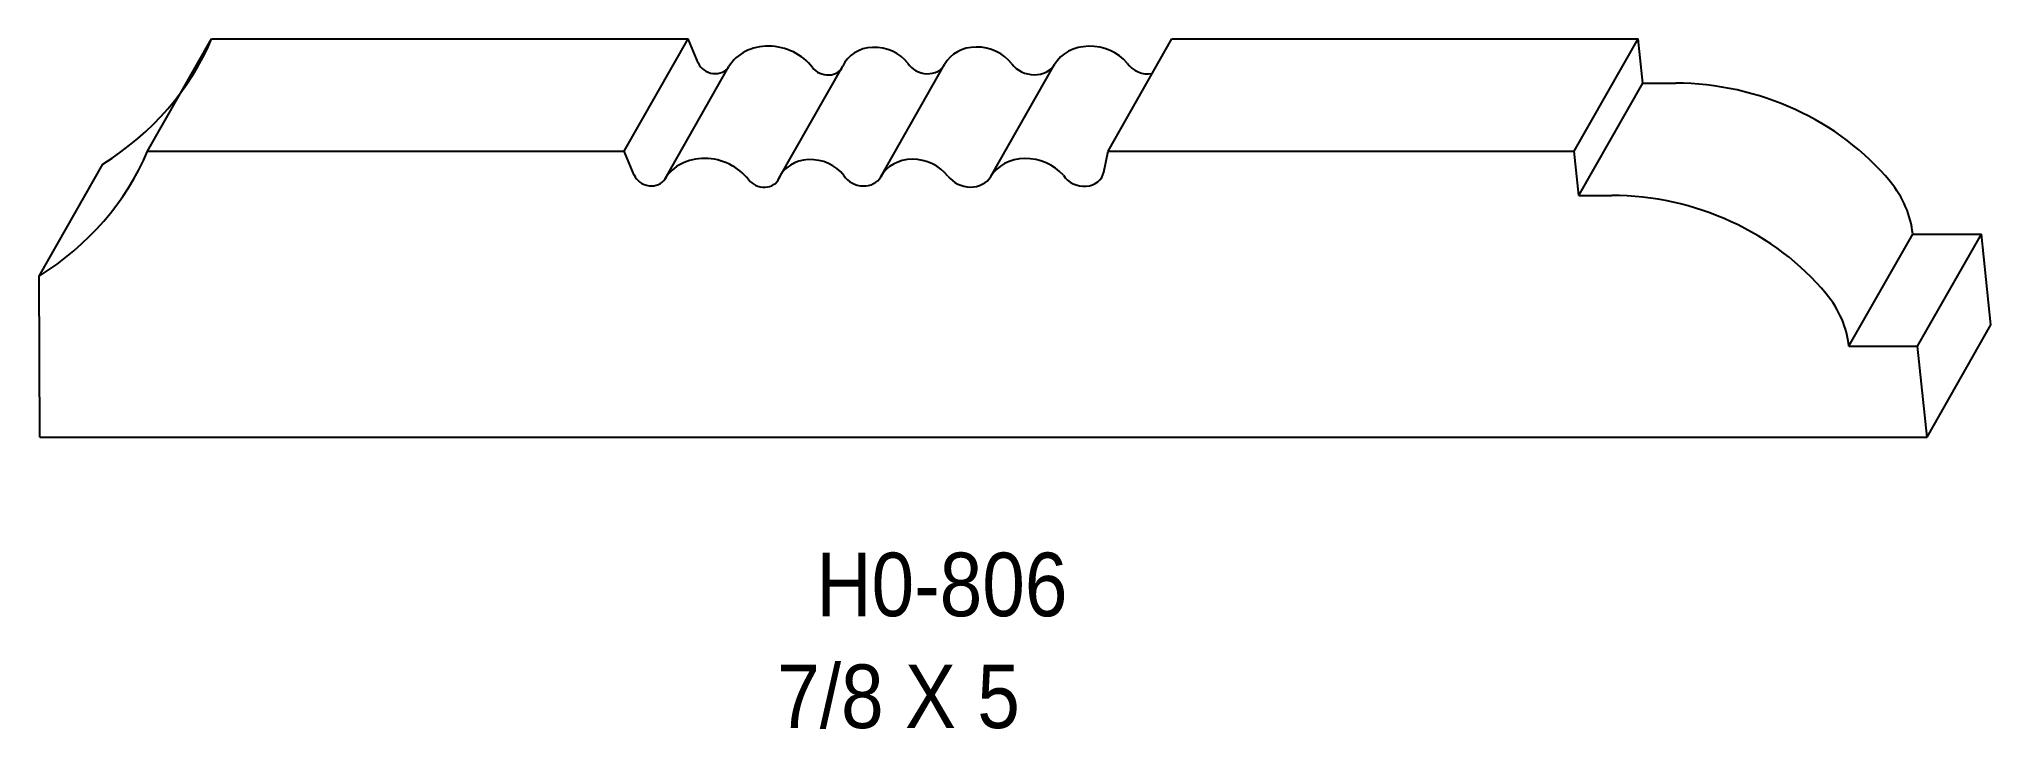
# Model space of a CAD drawing. Extents: x 56.1 to 61.31, y 143.86 to 145.71.
import ezdxf

# ---------------------------------------------------------------- set-up
doc = ezdxf.new("R2010")
doc.units = 0
doc.header["$LTSCALE"] = 5
doc.layers.add('PROFILE', color=7, linetype='CONTINUOUS')
doc.styles.add('TXT', font='TXT', dxfattribs={"height": 3.5})

msp = doc.modelspace()

# ---------------------------------------------------------------- linework, layer by layer
at = {"layer": 'PROFILE', "color": 1, "linetype": 'CONTINUOUS'}
for p, q in [((56.3888, 145.4079), (56.5595, 145.708)), ((56.5595, 145.708), (57.8324, 145.708)), ((57.6617, 145.4079), (57.8324, 145.708)), ((57.8585, 145.6445), (57.8324, 145.708)), ((58.9534, 145.4079), (59.1241, 145.708)), ((59.1241, 145.708), (60.3691, 145.708)), ((60.1984, 145.4079), (60.3691, 145.708)), ((60.3815, 145.5899), (60.3691, 145.708)), ((57.7705, 145.3343), (57.9412, 145.6344)), ((58.0747, 145.3353), (58.2454, 145.6354)), ((58.3464, 145.3399), (58.5171, 145.64)), ((58.64, 145.3401), (58.8107, 145.6402)), ((60.2108, 145.2898), (60.3815, 145.5899)), ((60.3815, 145.5899), (60.4692, 145.5899)), ((56.0988, 145.0736), (56.2695, 145.3737)), ((56.3888, 145.4079), (57.6617, 145.4079)), ((57.6878, 145.3444), (57.6617, 145.4079)), ((58.9421, 145.3521), (58.9534, 145.4079)), ((58.9534, 145.4079), (60.1984, 145.4079)), ((60.2108, 145.2898), (60.1984, 145.4079)), ((60.2108, 145.2898), (60.2985, 145.2898)), ((60.9314, 144.8866), (61.1021, 145.1867)), ((61.1021, 145.1867), (61.2857, 145.1867)), ((61.115, 144.8866), (61.2857, 145.1867)), ((61.3111, 144.9441), (61.2857, 145.1867)), ((56.1008, 144.644), (56.0988, 145.0736)), ((61.1404, 144.644), (61.3111, 144.9441)), ((60.9314, 144.8866), (61.115, 144.8866)), ((61.1404, 144.644), (61.115, 144.8866)), ((56.1008, 144.644), (61.1404, 144.644))]:
    msp.add_line(p, q, dxfattribs=at)
for centre, major_axis, start_param, end_param in [((55.6724, 146.0527), (-0.913, 0.2729), 2.505521, 3.047103), ((58.0579, 145.5758), (-0.1258, 0.0376), -2.281926, -0.20496), ((58.3386, 145.5999), (-0.0956, 0.0286), -2.275507, -0.087022), ((58.6119, 145.5963), (-0.1004, 0.03), -2.279483, -0.166015), ((58.9148, 145.5877), (-0.1123, 0.0336), -2.213466, -0.207482), ((57.9007, 145.6546), (-0.0436, 0.013), 0.601043, 2.936632), ((58.2019, 145.652), (-0.0447, 0.0134), 0.859666, 3.054571), ((58.4666, 145.6632), (-0.0534, 0.016), 0.772418, 2.975577), ((58.751, 145.6703), (-0.0645, 0.0193), 0.86211, 2.93411), ((59.0552, 145.6654), (-0.0567, 0.0169), 0.778092, 2.099048), ((60.5282, 145.0266), (-0.6271, 0.1874), -2.240698, -1.231553), ((55.5017, 145.7526), (-0.913, 0.2729), 2.505521, 3.047103), ((57.8872, 145.2758), (-0.1258, 0.0376), -2.281926, -0.20496), ((58.1678, 145.2998), (-0.0956, 0.0286), -2.275507, -0.087022), ((58.4412, 145.2963), (-0.1004, 0.03), -2.279483, -0.166015), ((58.744, 145.2877), (-0.1123, 0.0336), -2.213466, -0.207482), ((57.73, 145.3546), (-0.0436, 0.013), 0.601043, 2.936632), ((58.0312, 145.3519), (-0.0447, 0.0134), 0.859666, 3.054571), ((58.2959, 145.3631), (-0.0534, 0.016), 0.772418, 2.975577), ((58.5803, 145.3702), (-0.0645, 0.0193), 0.86211, 2.93411), ((58.8845, 145.3653), (-0.0567, 0.0169), 0.778092, -3.064148), ((60.8059, 145.1888), (-0.2882, 0.0861), -2.810237, -2.240698), ((60.3575, 144.7265), (-0.6271, 0.1874), -2.240698, -1.231553), ((60.6352, 144.8887), (-0.2882, 0.0861), -2.810237, -2.240698)]:
    msp.add_ellipse(centre, major_axis=major_axis, ratio=0.847067, start_param=start_param, end_param=end_param, dxfattribs=at)

# ---------------------------------------------------------------- texts
at = {"layer": 'PROFILE', "color": 1, "linetype": 'CONTINUOUS', "style": 'TXT', "width": 0.9}
for s, p in [('H0-806', (58.1742, 144.1649)), ('7/8 X 5', (58.0698, 143.8659))]:
    msp.add_text(s, height=0.16996, dxfattribs=at).set_placement(p)

doc.saveas('drawing.dxf')
